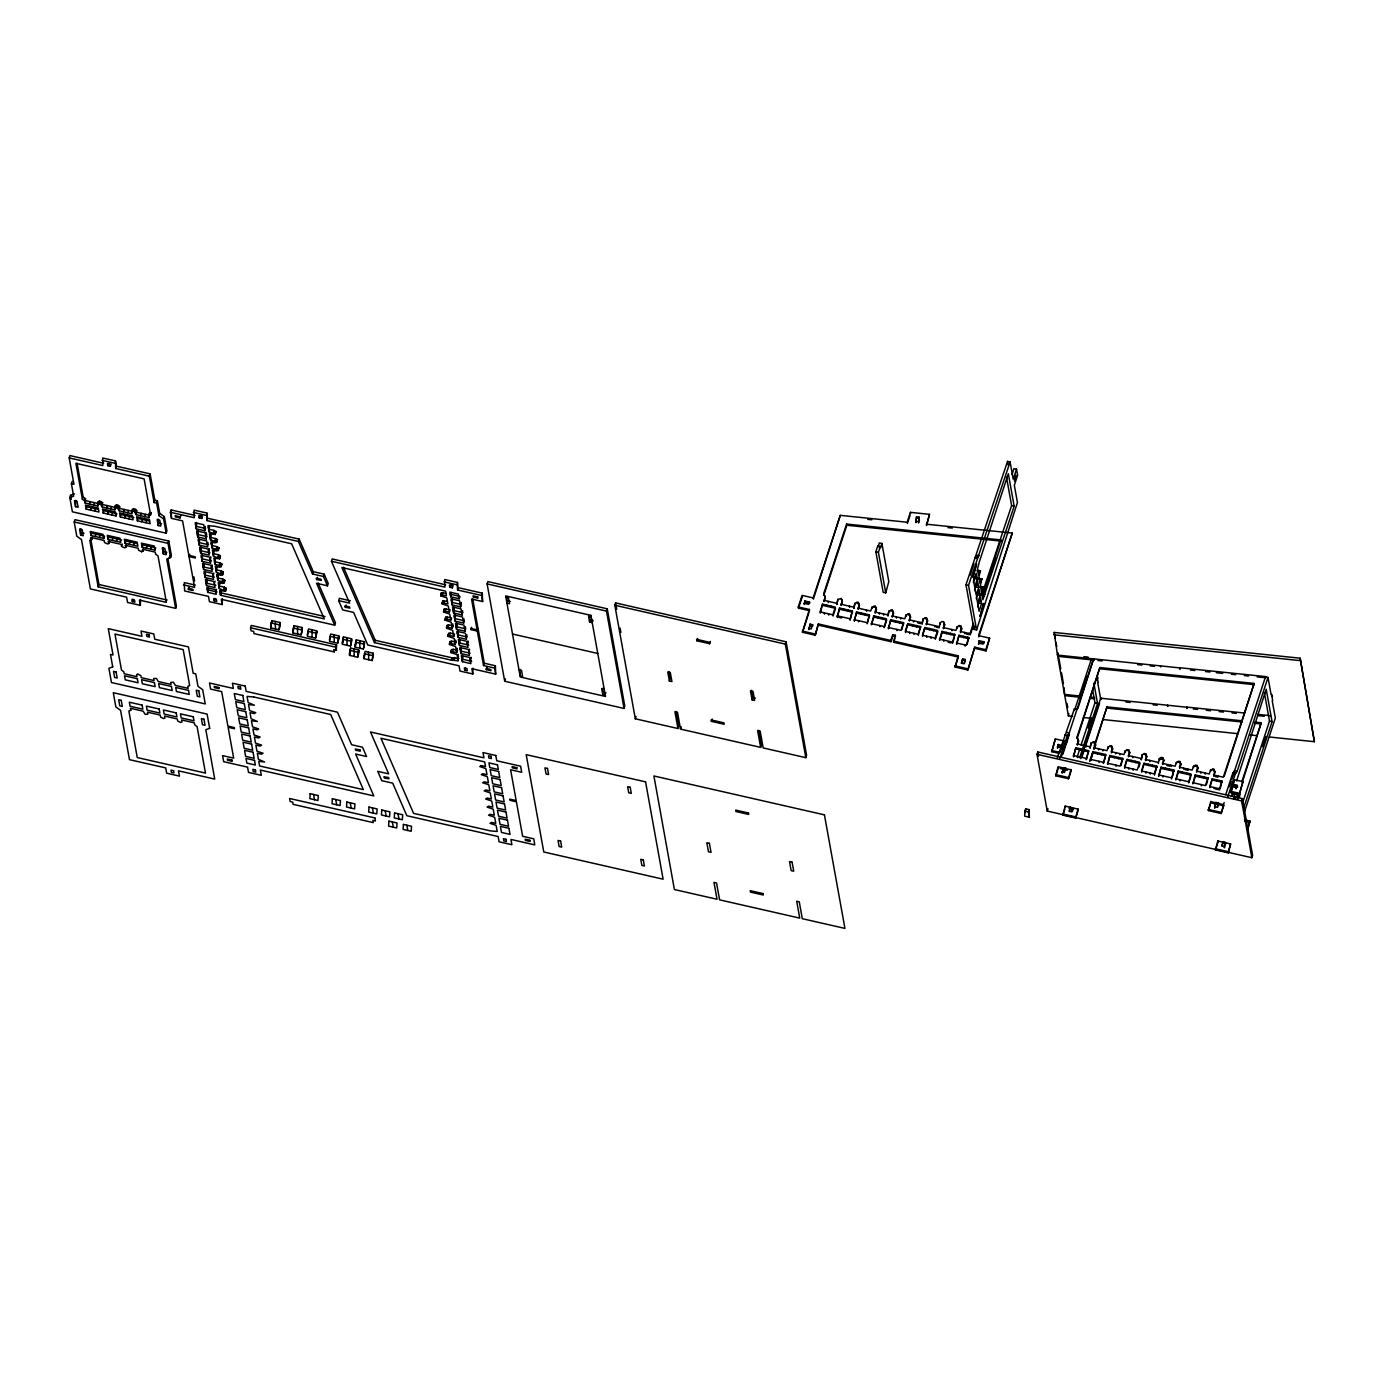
<?xml version="1.0" encoding="UTF-8"?>
<svg xmlns="http://www.w3.org/2000/svg" width="1384" height="1384" viewBox="0 0 1384 1384"><rect width="100%" height="100%" fill="white"/><g stroke="black" fill="none" stroke-linecap="round" stroke-linejoin="round"><path stroke-width="1.5" d="M270.555 626.71L271.852 620.638L279.966 622.471L279.637 627.454L278.876 629.772L270.762 627.921L271.852 620.638M278.876 629.772L280.173 623.7M292.716 631.761L294.031 625.689L302.127 627.54L301.798 632.505L301.037 634.823L292.941 632.972L294.031 625.689M301.037 634.823L302.352 628.751M307.213 635.066L308.528 628.993L316.625 630.844L316.832 632.056L315.535 638.128L307.438 636.277L307.975 632.747M315.535 638.128L316.832 632.056M329.375 640.117L330.69 634.045L338.786 635.896L339.011 637.107L337.696 643.179L329.6 641.328L330.136 637.799M337.696 643.179L339.011 637.107M342.177 643.041L343.474 636.951L351.571 638.803L351.242 643.785L350.481 646.103L342.384 644.252L343.474 636.951M349.304 654.165L350.619 648.093L358.715 649.926L358.387 654.909L357.626 657.227L349.529 655.376L350.619 648.093M350.481 646.103L351.796 640.014M354.961 645.947L356.259 639.875L364.373 641.726L364.044 646.709L363.283 649.01L355.186 647.176L356.259 639.875M357.626 657.227L358.94 651.155M363.283 649.01L364.58 642.937M363.802 657.469L365.117 651.397L373.213 653.231L372.123 660.531L364.027 658.68L364.563 655.151L364.027 658.68M372.123 660.531L373.438 654.459M1024.973 811.162L1024.644 816.145L1029.333 817.217L1029.142 809.64L1025.717 808.861L1024.973 811.162L1028.381 811.941L1029.333 817.217M1025.181 812.616L1025.717 808.861M980.408 570.658L977.225 570.935L980.408 570.658L978.869 577.405L979.976 583.494L981.861 578.772L978.678 579.048L981.239 579.637M981.861 578.772L980.339 585.519L981.429 591.608L983.332 586.885L980.149 587.162L982.709 587.75M983.332 586.885L981.81 593.632L982.899 599.722L1014.178 506.181L1008.313 473.726L979.249 562.112L977.415 569.291L978.505 575.381L979.768 571.523M1236.569 780.939L1266.204 689.232L1272.069 721.687L1243.662 808.048M1239.51 797.167L1239.77 794.278L1237.867 798.983M916.502 516.907L915.966 522.477L916.502 516.907L919.132 517.183L918.595 522.737L919.132 517.183M1058.085 653.94L1057.67 656.31L1094.139 660.133L1093.931 658.905L1057.445 655.082L1054.21 632.436L1300.164 658.213L1314.385 741.703L1269.474 736.997M1057.445 655.082L1057.878 652.712M1079.572 695.996L1064.555 694.422L1064.209 687.831M1072.704 716.376L1068.431 715.926L1068.846 713.556M1314.385 741.703L1300.164 658.213M72.158 481.373L71.397 483.691L73.957 484.279L69.2 457.914L69.961 455.596L103.644 463.277M69.2 457.914L102.883 465.578L102.693 458L115.477 460.907L116.429 466.183L150.112 473.864L154.87 500.229L157.413 500.8L159.662 513.274L164.367 516.664L166.928 530.868L166.166 533.186L72.383 511.803L69.823 497.6L70.584 495.299L74.407 493.828M75.549 506.682L74.459 500.61L77.002 501.181L78.109 507.271L75.549 506.682L75.584 500.316M74.217 521.976L74.978 519.675L168.761 541.04L171.339 555.243L170.578 557.562L166.755 559.015L175.647 608.354L139.421 600.102L140.372 605.362L127.57 602.455L126.619 597.179L90.392 588.927L81.483 539.587L76.777 536.179L74.217 521.976L168.018 543.358L170.578 557.562M149.057 517.616L148.694 515.575L150.596 514.848L151.358 512.547L149.455 513.274L149.057 517.616L136.272 514.692L136.653 510.35L135.096 509.226L132.397 509.381L131.999 513.723L119.214 510.8L119.612 506.475L118.038 505.333L116.619 505.004L114.959 509.831L102.156 506.925L102.554 502.582L99.561 501.129L97.901 505.956L85.116 503.032L84.753 501.008L82.4 499.313L83.161 496.994L77.037 463.121M84.753 501.008L85.497 498.69L83.161 496.994M85.116 503.032L85.497 498.69M86.206 509.122L85.479 505.056L98.264 507.98L98.991 512.028L86.206 509.122L86.967 506.803L98.333 509.398M89.372 504.001L90.133 501.7M80.687 535.124L79.58 529.034L82.14 529.622L83.248 535.712L80.687 535.124L80.704 528.757M90.479 510.091L91.24 507.772M93.645 504.97L94.389 502.669M111.135 464.003L110.374 466.304L107.814 465.733L108.575 463.415M94.735 511.059L95.496 508.741M97.901 505.956L98.299 501.613L99.561 501.129M102.156 506.925L100.236 503.759L100.997 501.441M90.981 535.522L91.742 533.203L104.527 536.127L103.765 538.445L90.981 535.522L90.237 531.473L103.021 534.38L103.765 538.445M166.166 533.186L163.606 518.983L158.9 515.575L156.651 503.119L154.108 502.53L149.351 476.183L115.668 468.501L115.477 460.907M101.793 504.901L102.554 502.582M91.707 539.57L91.344 537.546L104.129 540.469L104.492 542.493L107.485 543.947L108.765 543.462L108.385 541.438L121.186 544.344L121.55 546.386L124.543 547.839L125.806 547.355L125.442 545.331L138.227 548.237L138.59 550.261L141.583 551.732L142.863 551.23L142.5 549.206L155.285 552.13L155.648 554.154L158.001 555.849L166.391 602.351L98.177 586.816L89.787 540.314L91.707 539.57L92.469 537.269M115.668 468.501L116.429 466.183M95.236 536.49L95.998 534.189M103.264 512.997L104.025 510.696L116.81 513.602L116.048 515.921L103.264 512.997L102.52 508.949L115.322 511.872L116.048 515.921M106.43 507.893L107.191 505.575M99.492 537.459L100.254 535.158M107.519 513.983L108.281 511.665M110.685 508.862L111.447 506.544M111.793 514.952L112.554 512.634M114.959 509.831L115.339 505.489L116.619 505.004M119.214 510.8L117.277 507.651L118.038 505.333M108.021 539.414L107.295 535.348L120.079 538.272L120.806 542.32L108.021 539.414L108.782 537.096L121.567 540.019M118.851 508.776L119.612 506.475M108.765 543.462L109.509 541.144L108.246 541.646M112.294 540.383L113.055 538.065M120.304 516.889L119.578 512.841L132.362 515.748L133.106 519.813L120.304 516.889L121.065 514.571L133.867 517.495M98.177 586.816L98.939 584.498L90.548 537.995M123.47 511.786L124.231 509.468M116.55 541.352L117.311 539.033M124.577 517.858L125.339 515.557M127.743 512.755L128.504 510.437M128.833 518.827L129.594 516.526M131.636 511.699L133.677 508.897M121.55 546.386L122.311 544.068M136.272 514.692L134.335 511.526L135.096 509.226M125.079 543.289L124.352 539.241L137.137 542.147L137.864 546.213L125.079 543.289L125.84 540.988L137.206 543.566M135.909 512.668L136.653 510.35M125.806 547.355L126.567 545.037L125.287 545.521M149.351 476.183L150.112 473.864M129.335 544.275L130.096 541.957M137.362 520.782L136.635 516.716L149.42 519.64L150.147 523.688L137.362 520.782L138.123 518.464L149.489 521.059M140.528 515.661L141.289 513.36M133.608 545.244L134.369 542.926M141.635 521.751L142.396 519.433M144.801 516.647L145.545 514.329M145.891 522.719L146.652 520.401M148.694 515.575L149.455 513.274M154.108 502.53L154.87 500.229M142.137 547.182L142.898 544.863L155.683 547.787L154.921 550.105L142.137 547.182L141.393 543.134L154.195 546.04L154.921 550.105M156.651 503.119L157.413 500.8M141.583 551.732L143.625 548.929L142.863 551.23M146.393 548.151L147.154 545.85M158.9 515.575L159.662 513.274M132.328 601.607L131.93 599.376L134.49 599.947L134.888 602.178L132.328 601.607L133.089 599.289M158.26 525.539L157.153 519.45L159.714 520.038L160.804 526.128L158.26 525.539L158.278 519.173M150.648 549.119L151.41 546.818M163.606 518.983L164.367 516.664M189.798 554.257L189.037 556.576L195.421 558.029L195.213 556.818L188.812 555.347L182.584 520.886L171.512 518.36L170.405 512.27L171.166 509.952L195.04 515.402M140.372 605.362L140.493 599.549M171.512 518.36L171.166 509.952M164.142 551.662L166.703 552.251L165.942 554.552L163.381 553.981L163.416 547.597M168.018 543.358L168.761 541.04M180.024 517.962L179.799 516.751L175.111 515.678L175.335 516.889L180.024 517.962L180.785 515.644M169.298 558.046L170.059 555.728M170.405 512.27L194.279 517.702L194.089 510.125L206.873 513.032L207.064 520.626L298.39 541.438L312.524 573.997L323.423 576.488L327.472 585.795L316.555 583.304L334.703 625.17L221.267 599.307L222.218 604.583L209.434 601.659L208.482 596.4L184.608 590.951L184.28 582.56L195.352 585.086M195.559 524.813L196.32 522.495L196.303 528.861L204.815 530.799L205.213 526.474L204.451 528.774M195.922 526.837L196.684 524.519M199.21 517.858L199.971 515.557L202.531 516.128L201.77 518.446L199.21 517.858L198.812 515.626L201.372 516.215L201.77 518.446M197.03 532.927L197.791 530.608L197.756 536.975L206.285 538.912L206.32 532.546M197.393 534.951L198.154 532.632M175.647 608.354L176.408 606.036L167.879 558.755M207.064 520.626L206.873 513.032M198.5 541.023L199.244 538.722L199.227 545.088L207.756 547.026L206.649 540.954L198.12 538.999L199.227 545.088M198.864 543.064L199.625 540.746M199.953 549.137L200.715 546.836L200.68 553.202L209.209 555.14L208.119 549.05L199.59 547.112L200.68 553.202M200.317 551.178L201.078 548.86M208.361 527.719L209.105 525.418L209.088 531.785L215.298 534.483L209.451 533.809L210.541 539.898L216.631 541.923L215.177 542.891L210.922 541.923L212.011 547.995L218.101 550.036L216.648 551.005L212.375 550.036L213.482 556.108L219.693 558.825L213.845 558.15L214.935 564.222L221.025 566.264L219.572 567.232L215.298 566.246L216.406 572.336L222.495 574.377L221.025 575.329L216.769 574.36L217.876 580.45L223.966 582.491L222.495 583.442L218.24 582.474L219.329 588.563L225.54 591.279L219.693 590.587L220.54 595.258L324.254 618.89L291.643 543.791L214.624 526.231L207.981 525.695L209.088 531.785M188.432 589.497L188.207 588.269L192.895 589.342L193.12 590.553L188.432 589.497L189.193 587.179M205.922 536.888L206.683 534.57M208.725 529.743L209.486 527.442M201.424 557.25L202.185 554.949L202.15 561.316L210.679 563.253L209.572 557.164L201.061 555.226L202.15 561.316M201.787 559.274L202.548 556.973M209.814 535.833L210.576 533.515L210.541 539.898M207.375 545.002L208.136 542.684M210.178 537.857L210.939 535.556M202.877 565.364L203.638 563.046L203.621 569.429L212.133 571.367L211.043 565.278L202.514 563.34L203.621 569.429M213.344 532.754L214.105 530.435L209.849 529.466M208.482 551.091L209.244 548.773L208.846 553.116M203.258 567.388L204.002 565.087M211.285 543.947L212.046 541.628L212.011 547.995M215.177 533.809L215.939 531.508L214.105 530.435M211.648 545.971L212.409 543.67M215.298 534.483L215.939 531.508M214.814 540.867L215.575 538.549L211.302 537.58M204.348 573.478L205.109 571.159L205.074 577.526L213.603 579.481L212.513 573.391L203.984 571.454L205.074 577.526M204.711 575.502L205.472 573.201M209.953 559.205L210.714 556.887L210.316 561.229M212.738 552.06L213.499 549.742L213.482 556.108M216.631 541.923L217.392 539.622L215.575 538.549M213.119 554.084L213.863 551.766M216.769 542.597L217.392 539.622M216.267 548.981L217.029 546.663L212.773 545.694M205.818 581.591L206.579 579.273L206.545 585.64L215.074 587.594L213.966 581.505L205.438 579.567L206.545 585.64M206.181 583.615L206.943 581.297M211.406 567.302L212.167 565.001L211.769 569.343M218.101 550.036L218.862 547.718L217.029 546.663M218.222 550.711L218.862 547.718M214.572 562.198L215.333 559.88M214.935 564.222L214.97 557.856M217.738 557.077L218.499 554.776L214.243 553.808M207.271 589.705L208.032 587.387L207.756 592.335L216.285 594.29L215.437 589.619L206.908 587.681L207.756 592.335M212.876 575.415L213.638 573.114L213.24 577.457M207.635 591.729L208.396 589.411M215.679 568.288L216.44 565.969L216.406 572.336M219.572 558.15L220.333 555.832L218.499 554.776M216.042 570.312L216.804 567.994M219.693 558.825L220.333 555.832M219.208 565.191L219.97 562.89L215.696 561.921M214.33 583.529L215.091 581.228M217.132 576.401L217.893 574.083L217.876 580.45M221.025 566.264L221.786 563.945L219.97 562.89M221.146 566.938L221.786 563.945M217.496 578.426L218.257 576.107M220.661 573.305L221.423 571.004L217.167 570.018M215.8 591.643L216.561 589.324M218.603 584.498L219.364 582.197L219.329 588.563M222.495 574.377L223.257 572.059L221.423 571.004M214.191 600.812L213.776 598.58L216.337 599.151L216.734 601.383L214.191 600.812L214.952 598.493M218.966 586.539L219.727 584.221M222.616 575.052L223.257 572.059M222.132 581.418L222.893 579.1L218.62 578.131M220.056 592.611L220.817 590.311L220.54 595.258M223.966 582.491L224.727 580.173L222.893 579.1M220.437 594.653L221.198 592.335M224.087 583.166L224.727 580.173M223.602 589.532L224.364 587.214L220.091 586.245M225.419 590.605L226.18 588.287L224.364 587.214M225.54 591.279L226.18 588.287M222.218 604.583L222.357 598.753M250.521 627.765L251.282 625.447L336.554 644.875L336.329 650.238L333.786 649.65L334.184 651.881L254.033 633.612L253.635 631.381L251.075 630.793L250.521 627.765L335.793 647.193L336.329 650.238M298.39 541.438L299.152 539.12L207.825 518.308M270.762 627.921L271.316 624.392M275.26 621.416L275.468 628.993M279.412 626L279.966 622.471M292.941 632.972L293.477 629.443M312.524 573.997L313.268 571.696L299.152 539.12M297.439 626.468L297.629 634.045M316.746 579.619L316.175 578.339L320.777 579.1L321.33 580.38L316.746 579.619L317.507 577.301M301.591 631.069L302.127 627.54M323.423 576.488L324.185 574.17L313.268 571.696M350.342 600.794L339.426 598.303L338.665 600.621L349.581 603.113L331.433 561.247L332.195 558.946L445.613 584.792M311.936 629.772L312.127 637.349M327.472 585.795L328.233 583.477L324.185 574.17M316.071 634.374L316.625 630.844M334.703 625.17L335.464 622.852L318.13 582.889M334.098 634.823L334.288 642.401M345.36 607.317L344.806 606.036L349.391 606.798L349.944 608.078L345.36 607.317L346.121 605.016M338.25 639.425L338.786 635.896M334.184 651.881L334.945 649.563M335.793 647.193L336.554 644.875M346.882 637.73L347.073 645.325M351.034 642.332L351.571 638.803M349.529 655.376L350.065 651.847M354.027 648.871L354.217 656.448M355.186 647.176L355.723 643.629M359.684 640.654L359.875 648.231M358.179 653.456L358.715 649.926M363.819 645.255L364.373 641.726M368.525 652.175L368.715 659.753M458.173 654.355L458.139 660.722L451.513 660.185L374.493 642.626L375.237 640.308L343.492 567.181M372.677 656.76L373.213 653.231M331.433 561.247L444.852 587.11L444.662 579.515L457.464 582.439L457.654 590.017L481.528 595.466L482.618 601.538L471.529 599.013L477.099 629.841L470.698 628.388L470.923 629.599L477.324 631.069L483.535 665.531L494.624 668.057L495.714 674.146L471.84 668.697L472.792 673.973L460.007 671.067L459.056 665.791L367.746 644.979L353.612 612.42L342.696 609.929L338.665 600.621M458.139 660.722L457.049 654.632L450.959 652.608L452.412 651.639L456.685 652.608L455.578 646.518L449.489 644.494L450.959 643.525L455.215 644.494L454.125 638.405L448.035 636.38L449.489 635.412L453.762 636.38L452.654 630.308L446.565 628.267L448.018 627.298L452.291 628.267L451.184 622.194L445.094 620.153L446.565 619.184L450.821 620.153L449.731 614.081L443.641 612.039L445.094 611.071L449.368 612.057L448.26 605.967L442.171 603.926L443.641 602.974L447.897 603.943L446.807 597.853L440.717 595.812L441.34 592.836L445.769 593.182M440.717 595.812L441.34 592.836M440.579 595.137L442.171 594.861L442.932 592.542M442.05 603.251L442.811 600.933L447.24 601.296M442.171 603.926L442.811 600.933M443.641 602.974L444.402 600.656M449.8 587.266L450.561 584.948L453.104 585.536L452.343 587.837L449.8 587.266L449.385 585.034L451.945 585.605L452.343 587.837M443.52 611.365L444.281 609.047L448.693 609.41M443.641 612.039L444.281 609.047M445.094 611.071L445.856 608.77M450.336 594.774L451.097 592.456L450.7 596.798L459.228 598.736L459.99 596.435L451.461 594.48M444.973 619.478L445.734 617.16L450.163 617.524M445.094 620.153L445.734 617.16M451.426 600.846L452.187 598.545L452.153 604.912L460.682 606.849L461.08 602.507L460.318 604.825M457.654 590.017L457.464 582.439M451.789 602.888L452.551 600.569M446.565 619.184L447.326 616.883M449.368 612.057L450.129 609.738M446.444 627.592L447.205 625.274L448.779 624.997L453.052 625.966L452.291 628.267M446.565 628.267L447.205 625.274M452.897 608.96L453.658 606.659L453.623 613.026L462.152 614.963L462.55 610.621L461.789 612.939M448.018 627.298L448.779 624.997M453.26 611.001L454.021 608.683M450.821 620.153L451.582 617.852M447.914 635.706L448.676 633.388L450.25 633.093L454.506 634.08L453.762 636.38M448.035 636.38L448.676 633.388M454.35 617.074L455.111 614.773L455.094 621.139L463.623 623.077L464.003 618.734M454.731 619.098L455.474 616.797M449.489 635.412L450.25 633.093M449.368 643.819L450.129 641.501L451.72 641.207L455.976 642.176L455.215 644.494M449.489 644.494L450.129 641.501M455.82 625.187L456.582 622.869L456.547 629.253L465.076 631.191L465.474 626.848L464.713 629.166M450.959 643.525L451.72 641.207M456.184 627.212L456.945 624.911M450.838 651.916L451.599 649.615L453.173 649.321L457.447 650.29L456.685 652.608M450.959 652.608L451.599 649.615M457.291 633.301L458.052 630.983L458.017 637.349L466.546 639.304L465.439 633.215L456.91 631.277L458.017 637.349M454.852 642.47L455.613 640.152L455.976 642.176M452.412 651.639L453.173 649.321M457.654 635.325L458.415 633.024M451.513 660.185L452.274 657.867L458.9 658.403M458.744 641.415L459.505 639.097L459.488 645.463L468 647.418L466.91 641.328L458.381 639.391L459.488 645.463M456.322 650.584L457.083 648.266L457.447 650.29M459.107 643.439L459.869 641.121M453.883 659.753L454.644 657.435M460.215 649.529L460.976 647.21L460.941 653.577L469.47 655.532L468.38 649.442L459.851 647.504L460.941 653.577M457.775 658.697L458.536 656.379M460.578 651.553L461.339 649.234M466.183 637.28L466.944 634.962M481.528 595.466L482.289 593.148L458.415 587.716M461.668 657.642L462.429 655.324L462.412 661.69L470.941 663.628L469.833 657.556L461.304 655.601L462.412 661.69M470.923 629.599L471.684 627.298M462.048 659.666L462.81 657.348M467.273 643.352L468.034 641.052L467.636 645.376M487.116 583.91L487.877 581.591L607.247 608.804L624.807 706.134L624.046 708.452L504.693 681.239L487.116 583.91L606.486 611.105L624.046 708.452M482.618 601.538L482.289 593.148M469.107 653.49L469.505 649.148M477.099 629.841L477.861 627.54L472.671 598.77M477.324 631.069L478.086 628.751L484.296 663.23L483.535 665.531M464.764 670.202L464.367 667.97L466.91 668.558L467.325 670.79L464.764 670.202L465.526 667.884M470.197 659.58L470.958 657.262L470.56 661.604M472.792 673.973L472.93 668.143M506.976 596.833L506.959 603.199L509.52 603.787L508.412 597.698L505.852 597.127M486.338 669.666L486.113 668.455L490.801 669.527L491.026 670.738L486.338 669.666L487.099 667.365M494.624 668.057L495.386 665.756L484.296 663.23M495.714 674.146L495.386 665.756M504.693 681.239L505.454 678.938M590.414 619.738L592.975 620.326L592.214 622.644L589.653 622.056L589.688 615.69M606.486 611.105L607.247 608.804M614.825 605.24L615.586 602.922L786.112 641.795L806.595 755.353L805.834 757.671L763.207 747.948L760.179 731.115L757.619 730.527L760.646 747.377L680.513 729.108L677.468 712.258L674.908 711.67L677.952 728.52L635.325 718.798L614.825 605.24L785.351 644.114L805.834 757.671M605.31 695.235L602.767 694.664L602.784 688.281M635.325 718.798L636.086 716.479M669.372 681.014L667.745 672.001L670.306 672.572L671.932 681.603L669.372 681.014L670.133 678.696L668.835 671.482M710.407 641.38L709.646 643.698L696.861 640.775L697.622 638.457M677.952 728.52L678.714 726.202L676.049 711.462M680.513 729.108L681.274 726.79M711.411 721.358L711.151 719.939L723.936 722.846L724.195 724.282L711.411 721.358L712.172 719.057M752.083 699.871L750.457 690.841L753.017 691.429L754.643 700.442L752.083 699.871L752.844 697.553L751.547 690.339M785.351 644.114L786.112 641.795M798.274 606.953L809.363 609.479L809.571 610.69L798.499 608.164L798.274 606.953L802.08 595.38L813.152 597.905L813.377 599.134L840.296 515.35L907.177 522.235L910.43 512.357L929.529 514.329L926.519 525.418L929.529 514.329M798.499 608.164L802.288 596.591M805.038 602.196L804.277 604.514L804.813 600.985L809.502 602.04L809.726 603.268L805.038 602.196L804.813 600.985M760.646 747.377L761.408 745.059L758.761 730.319M809.502 602.04L808.74 604.358L804.052 603.286M818.567 625.17L891.036 641.692L890.812 640.463L818.342 623.942L815.263 635.187L802.478 632.28L809.363 609.479M813.152 597.905L840.296 515.35M802.478 632.28L808.931 612.645M810.263 625.343L808.861 629.582L810.038 624.132L812.598 624.703L812.806 625.931L810.263 625.343L810.038 624.132M812.598 624.703L811.197 628.959L808.637 628.371M823.705 593.684L825.089 596.487L824.034 601.556L825.297 597.698L823.705 593.684L846.61 524.052L1000.874 539.898L1001.082 541.109L846.818 525.263L846.61 524.052M823.93 594.895L846.818 525.263M822.546 604.185L820.02 611.901L832.805 614.825L835.331 607.109L822.546 604.185L820.228 613.112M815.263 635.187L818.342 623.942M837.874 599.393L836.818 604.462L837.874 599.393L841.212 598.511L842.354 601.59L841.091 605.448L842.129 600.362M833.012 616.036L835.555 608.32L822.771 605.413M839.604 608.078L837.285 617.005L839.604 608.078L852.388 611.001L850.07 619.928L852.388 611.001M854.914 603.286L853.876 608.354L854.914 603.286L858.27 602.386L859.412 605.483L858.132 609.323L859.187 604.254M881.919 543.497L888.805 581.626L885.725 592.854L883.165 592.283L875.847 551.714L877.75 545.936L880.311 546.524L880.518 547.735L881.919 543.497L879.359 542.909L877.958 547.147L877.75 545.936M856.644 611.97L854.343 620.897L856.644 611.97L869.446 614.877L867.751 621.883M885.725 592.854L878.408 552.303L880.311 546.524M867.128 623.803L869.446 614.877M875.19 613.216L876.453 609.358L875.328 606.279L871.972 607.178L870.709 611.019L857.924 608.112M873.927 617.074L871.384 624.772L873.702 615.845L886.487 618.769L884.186 627.696L886.711 619.98L873.927 617.074L873.702 615.845M876.245 608.147L874.965 612.005L887.767 614.911L889.03 611.053L892.369 610.171L893.51 613.25L892.247 617.108L893.286 612.039M907.402 523.446L909.997 515.557M887.974 616.122L889.03 611.053M890.76 619.738L888.441 628.665L890.76 619.738L903.544 622.662L901.866 629.651M890.812 640.463L892.715 634.685L895.275 635.273L895.5 636.484L892.939 635.896L892.715 634.685M891.036 641.692L892.939 635.896M974.976 648.387L986.065 650.913L985.841 649.702L974.769 647.176L967.883 669.977L955.098 667.053L958.385 657.037L893.597 642.263L895.275 635.273M893.597 642.263L894.86 638.422M903.544 622.662L901.001 630.36L888.217 627.454M910.343 615.915L909.288 620.983L910.568 617.143L909.426 614.046L906.07 614.946L904.807 618.804L892.023 615.88M907.8 623.63L905.274 631.329L918.059 634.253L920.602 626.537L907.8 623.63L905.499 632.557M923.128 618.838L922.09 623.907L923.128 618.838L926.484 617.939L927.609 621.018L926.346 624.876L927.401 619.807M918.284 635.464L920.602 626.537M924.858 627.506L922.332 635.221L935.117 638.145L937.643 630.429L924.858 627.506L922.54 636.432M936.293 627.142L939.13 627.782L940.186 622.713L942.106 621.502L943.525 621.831L944.666 624.911L943.404 628.769L944.442 623.7M935.342 639.356L937.868 631.64L925.083 628.734M942.123 632.609L939.598 640.325L941.916 631.398L954.701 634.322L954.925 635.533L942.123 632.609L941.916 631.398M1016.531 469.193L1017.621 475.266L1014.334 485.282L1017.43 502.53L976.585 629.945L974.025 629.357L965.963 584.74L1007.552 461.391L1010.112 461.962L1013.226 479.21L1016.531 469.193L1013.97 468.605L1011.981 474.608M970.132 575.208L973.938 563.634M976.585 629.945L968.523 585.328L1010.112 461.962M954.285 637.453L952.382 643.249L954.701 634.322M960.444 632.644L961.724 628.803L960.582 625.706L957.244 626.606L955.963 630.464L943.179 627.54M973.419 582.508L974.319 576.626L976.879 577.197M958.956 635.291L956.655 644.217L958.956 635.291L968.765 637.522L967.087 644.529M961.499 627.575L960.236 631.433L970.028 633.664L970.253 634.893L973.609 624.686M977.242 579.239L974.699 586.937L973.609 580.865L976.153 573.149L977.242 579.239L974.682 578.65M974.89 590.622L975.789 584.74L978.332 585.311M978.713 587.352L976.17 595.051L975.08 588.978L977.606 581.263L978.713 587.352L976.153 586.764M976.343 598.736L977.242 592.854L979.803 593.425M955.098 667.053L958.161 655.826L893.372 641.052M980.166 595.449L977.64 603.164L976.533 597.075L979.076 589.376L980.166 595.449L977.606 594.878M977.813 606.832L978.713 600.95L981.273 601.538M984.162 595.864L981.602 595.276L1011.617 505.592L1006.497 477.203M968.765 637.522L966.24 645.238L956.431 642.989M970.028 633.664L973.385 623.475M982.778 594.93L1000.874 539.898M982.986 596.158L995.719 557.423M962.659 658.922L961.257 663.161L963.818 663.732L965.202 659.493L962.659 658.922L961.949 662.953M981.637 603.562L979.094 611.278L978.004 605.189L980.529 597.49L981.637 603.562L979.076 602.991M974.025 629.357L975.288 625.499M964.492 663.542L965.202 659.493M967.883 669.977L974.769 647.176M926.294 524.19L1012.275 533.048L978.557 635.619L989.646 638.145L986.065 650.913M978.782 636.83L1012.275 533.048M979.388 641.934L978.626 644.252L979.18 640.723L983.868 641.795L984.076 643.006L979.388 641.934L979.18 640.723M983.868 641.795L983.107 644.096L978.419 643.041M985.841 649.702L989.646 638.145M1036.997 754.297L1037.758 751.979L1242.382 798.62L1252.624 855.416L1251.863 857.717L1047.238 811.076L1036.997 754.297L1241.621 800.938L1251.863 857.717M1028.381 811.941L1029.142 809.64M1059.158 753.38L1051.771 751.702L1055.352 738.918L1066.424 741.443L1066.649 742.654M1051.771 751.702L1055.352 738.918M1058.085 744.505L1057.549 748.035L1058.085 744.505L1062.774 745.578M1057.168 758.103L1074.451 708.694L1076.994 709.283M1060.075 752.429L1063.881 740.855M1059.729 758.692L1067.323 735.561L1069.226 732.966L1066.666 732.378M1079.866 698.522L1087.132 676.395M1071.181 770.698L1068.534 778.725L1055.75 775.801L1058.12 766.736L1070.853 769.798L1071.078 771.009M1061.338 756.927L1093.585 658.87L1179.86 667.918L1180.085 669.129M1055.75 775.801L1058.328 767.964M1069.296 734.61L1062.843 754.228L1062.635 753M1077.876 708.504L1093.585 658.87M1047.238 811.076L1047.999 808.775M1063.535 768.881L1062.134 773.12L1063.31 767.653L1065.87 768.241L1066.078 769.452L1063.535 768.881L1063.31 767.653M1065.87 768.241L1064.469 772.48L1061.909 771.909M1076.977 737.222L1078.361 740.007L1077.306 745.094L1078.569 741.236L1076.977 737.222L1099.882 667.572L1254.146 683.437L1224.2 776.372M1077.202 738.433L1099.882 667.572M1075.818 747.723L1073.5 756.65L1075.818 747.723L1088.602 750.647L1086.302 759.557L1088.602 750.647M1068.534 778.725L1070.957 769.487M1077.115 757.117L1079.762 749.073M1081.077 745.042L1094.969 702.812L1092.772 690.633M1088.135 728.001L1091.422 717.985M1079.676 757.688L1097.529 703.383L1093.879 683.108M1078.274 810.038L1075.645 818.065L1062.843 815.141L1065.213 806.076L1077.963 809.138L1078.171 810.349M1080.817 758.622L1100.678 698.211L1186.97 707.259L1187.178 708.47M1062.843 815.141L1064.78 809.259M1082.115 756.581L1084.347 749.782L1084.572 750.889M1086.094 744.436L1099.571 703.453M1091.146 742.931L1090.09 748L1091.146 742.931L1094.502 742.032L1095.626 745.111L1094.363 748.969L1095.401 743.9M1069.694 811.041L1070.403 807.01L1069.019 811.249L1071.579 811.82L1072.963 807.581M1072.254 811.63L1073.188 808.81M1094.19 745.838L1106.975 706.913L1241.95 720.787M1093.101 752.827L1090.557 760.543L1092.876 751.616L1105.66 754.522L1105.885 755.75L1093.101 752.827L1092.876 751.616M1089.692 761.39L1092.391 753.19M1093.723 749.107L1106.975 706.913M1075.645 818.065L1078.049 808.827M1105.245 757.671L1103.342 763.449L1105.66 754.522M1111.404 752.861L1112.684 749.003L1111.542 745.924L1108.203 746.824L1106.923 750.664L1094.139 747.758M1109.933 755.491L1107.615 764.418L1109.933 755.491L1122.718 758.415L1121.04 765.404M1112.459 747.793L1111.196 751.65L1123.981 754.557L1125.244 750.699L1128.6 749.817L1129.725 752.896L1128.462 756.754L1129.517 751.668M1122.718 758.415L1120.175 766.13L1107.39 763.207M1126.974 759.384L1124.448 767.099L1137.233 770.006L1139.759 762.307L1126.974 759.384L1124.656 768.31M1142.302 754.591L1141.246 759.66L1142.302 754.591L1145.658 753.692L1146.782 756.771L1145.519 760.629L1146.557 755.56M1138.721 767.376L1139.984 763.518L1127.199 760.594M1144.032 763.276L1141.489 770.974L1154.291 773.898L1156.816 766.182L1144.032 763.276L1141.714 772.203M1158.304 763.553L1159.36 758.484L1162.698 757.584L1163.84 760.664L1162.56 764.522L1163.615 759.453M1154.498 775.109L1156.816 766.182M1161.09 767.151L1158.771 776.078L1161.09 767.151L1173.874 770.075L1172.196 777.064M1171.556 779.002L1173.874 770.075M1179.618 768.414L1180.881 764.556L1179.756 761.477L1176.4 762.359L1175.137 766.217L1162.352 763.311M1178.355 772.255L1175.812 779.971L1178.13 771.044L1190.915 773.967L1188.614 782.894L1191.14 775.178L1178.355 772.255L1178.13 771.044M1180.673 763.328L1179.393 767.186L1192.195 770.109L1193.458 766.252L1196.814 765.352L1197.938 768.449L1196.676 772.289M1195.413 776.147L1192.87 783.863L1195.188 774.936L1207.973 777.843L1208.197 779.071L1195.413 776.147L1195.188 774.936M1197.714 767.22L1196.451 771.078L1209.235 773.985L1210.516 770.144L1213.854 769.244L1214.996 772.324L1213.716 776.182L1214.771 771.113M1207.973 777.843L1205.447 785.558L1192.645 782.635M1206.294 784.849L1207.557 780.991M1220.359 788.05L1222.037 781.06L1212.246 778.811L1209.703 786.527L1219.512 788.759L1219.719 789.987M1209.927 787.738L1212.246 778.811M1223.698 805.799L1210.896 802.876L1210.689 801.665L1223.473 804.588L1223.698 805.799L1221.155 813.515L1208.37 810.591L1210.792 801.353M1208.37 810.591L1210.343 804.571M1219.512 788.759L1222.037 781.06M1254.146 683.437L1223.318 777.202L1213.509 774.971M1215.93 802.443L1214.754 807.91L1215.93 802.443L1218.491 803.031L1217.782 807.08M1218.491 803.031L1217.09 807.27L1214.529 806.682M1225.774 794.468L1232.729 773.258L1234.632 770.663L1237.175 771.251L1268.021 677.468L1265.46 676.88M1221.155 813.515L1224.165 802.478M1229.303 786.856L1231.206 781.078M1231.829 779.14L1265.564 676.586L1179.566 667.728L1179.791 668.939M1227.694 796.976L1235.289 773.846L1237.175 771.251M1231.449 790.575L1234.39 779.728L1230.809 792.513M1231.501 796.354L1232.781 792.513M1218.006 842.233L1217.782 841.005L1230.566 843.929L1228.248 852.855L1215.463 849.932L1217.885 840.693M1215.463 849.932L1218.11 841.922M1237.14 785.316L1237.348 786.544L1232.66 785.472L1232.452 784.261L1237.14 785.316L1236.379 787.634L1231.691 786.562M1233.871 798.585L1234.77 792.703M1241.811 781.891L1261.239 722.777L1254.804 722.102M1242.694 781.06L1261.239 722.777M1224.183 846.61L1225.584 842.372L1223.024 841.783L1221.639 846.022L1224.183 846.61L1224.408 847.821L1225.342 845.001M1230.099 792.34L1239.337 794.451L1242.918 781.666L1233.68 779.573M1222.314 845.832L1223.024 841.783M1239.337 794.451L1242.918 781.666M1241.621 800.938L1242.382 798.62M1242.434 803.447L1269.509 721.099L1264.388 692.709M1228.248 852.855L1230.618 843.79M1262.537 746.685L1265.91 736.444M1244.493 811.803L1275.339 718.037L1272.225 700.788M1247.486 828.722L1250.011 821.006L1244.476 819.743M1247.711 829.933L1250.011 821.006M1163.84 760.664L1162.923 758.795L1159.567 759.695L1159.36 758.484M69.823 497.6L73.646 496.147L71.397 483.691M97.537 503.914L100.236 503.759M114.578 507.807L117.277 507.651M214.468 532.459L216.06 532.183M215.939 540.573L217.513 540.296M217.409 548.687L218.983 548.41M218.862 556.801L220.454 556.506M220.333 564.914L221.907 564.62M221.786 573.028L223.378 572.734M223.257 581.142L224.848 580.847M224.727 589.255L226.301 588.961M916.727 518.118L919.357 518.394M915.741 521.249L918.37 521.526M867.699 519.363L871.868 519.779M948.005 527.633L952.313 528.065M1097.979 660.514L1102.166 660.947M1137.683 664.614L1141.869 665.047M1150.225 665.894L1154.412 666.327M1190.534 670.046L1194.842 670.496M1205.585 671.603L1209.876 672.036M1216.328 672.711L1222.781 673.368M1231.379 674.25L1235.687 674.7M1244.285 675.582L1248.576 676.032M1257.174 676.914L1263.627 677.572M1100.107 668.801L1254.354 684.648M1244.718 713.054L1186.659 707.068L1186.884 708.279M1257.606 714.369L1270.512 715.701M1193.337 708.954L1197.627 709.387M1206.243 710.269L1210.533 710.719M1219.131 711.601L1223.439 712.051M1232.037 712.933L1236.327 713.383M1257.831 715.597L1264.284 716.255M1125.971 702.017L1130.157 702.449M1153.149 704.819L1157.335 705.234M1107.2 708.141L1242.175 721.998M1255.029 723.33L1261.464 723.988M1053.795 634.806L1299.749 660.583M1083.845 656.639L1088.135 657.089M1090.298 697.121L1094.588 697.571M1079.797 697.225L1064.763 695.65L1068.431 715.926M1090.523 698.349L1094.813 698.799M1083.395 717.5L1091.959 718.382M1102.65 719.507L1237.382 733.624M1250.219 734.973L1256.637 735.648M1011.617 505.592L1014.178 506.181M976.723 555.157L979.284 555.745M975.461 556.887L978.021 557.475M974.838 557.752L977.398 558.34M980.529 571.332L977.848 570.07M875.847 551.714L878.408 552.303M982 579.446L979.318 578.183M983.453 587.56L980.772 586.297M965.963 584.74L968.523 585.328M982.554 593.978L985.114 594.566M859.412 605.483L856.852 602.075M910.568 617.143L908.008 613.735M927.609 621.018L925.066 617.61M961.724 628.803L959.164 625.395M1093.689 660.393L1091.146 659.805L1074.659 709.923L1074.451 708.694M823.809 600.345L836.611 603.251M840.866 604.22L853.651 607.144M909.08 619.773L921.865 622.679M926.121 623.665L938.923 626.571M917.817 622.938L920.654 623.578M966.136 633.941L968.973 634.599L968.765 633.37M839.811 609.289L852.613 612.212M856.869 613.181L869.654 616.105M890.967 620.949L903.769 623.873M908.025 624.841L920.81 627.765M959.181 636.502L968.99 638.733M837.061 615.793L849.845 618.7M854.118 619.669L866.903 622.592M871.176 623.561L883.961 626.485M939.373 639.114L952.157 642.02M838.704 617.333L841.541 617.973L841.334 616.762M948.126 642.263L950.964 642.92M1269.509 721.099L1272.069 721.687M101.932 460.318L114.716 463.225M962.866 660.133L965.426 660.722M802.253 631.052L815.055 633.976M954.874 665.842L967.658 668.766M1094.969 702.812L1097.529 703.383M193.327 512.443L206.112 515.35M443.901 581.834L456.703 584.757M132.916 511.215L134.335 511.526M85.877 500.714L98.662 503.638L98.299 501.613M102.918 504.606L115.72 507.53L115.339 505.489M119.975 508.499L132.76 511.405L132.397 509.381M137.033 512.374L149.818 515.298M197.064 526.543L205.576 528.498M591.124 616.555L588.563 615.966L589.653 622.056M507.72 600.898L510.281 601.469M159.022 523.221L161.565 523.809M198.517 534.657L207.046 536.611M1233.369 772.393L1235.929 772.981M1064.78 734.973L1067.323 735.561M1232.729 773.258L1235.289 773.846M1112.684 749.003L1110.124 745.595M1146.782 756.771L1144.222 753.38M1214.996 772.324L1212.436 768.916M442.171 594.861L446.427 595.829L445.596 591.158L341.883 567.527L374.493 642.626M199.988 542.77L208.517 544.725M1077.081 743.865L1089.883 746.789M1128.237 755.526L1141.039 758.449M1145.295 759.418L1158.079 762.324M452.914 602.594L461.443 604.548M1166.833 765.49L1169.67 766.148M1185.309 769.712L1188.147 770.352L1187.922 769.141M1215.152 776.51L1217.989 777.151L1217.764 775.94M1076.043 748.934L1088.827 751.858M1110.141 756.719L1122.926 759.626M1144.257 764.487L1157.041 767.411M1161.297 768.38L1174.082 771.286M1212.453 780.04L1222.262 782.271M1058.31 745.734L1062.999 746.789M201.441 550.884L209.97 552.822M1235.116 786.441L1237.677 787.029M1057.324 746.824L1062.012 747.896M454.384 610.707L462.913 612.645M1051.546 750.474L1058.933 752.169M1073.292 755.439L1086.077 758.346M1090.332 759.314L1103.134 762.238M1158.546 774.867L1171.331 777.791M1175.604 778.76L1188.389 781.666M1229.874 791.129L1239.112 793.24M1215.602 789.036L1218.456 789.693L1218.231 788.465M202.912 558.998L211.441 560.935M1236.587 794.554L1239.13 795.143M1235.134 794.727L1232.573 794.157L1232.21 792.115M81.448 532.805L83.991 533.394M455.855 618.821L464.367 620.759M512.513 634.028L597.784 653.456M204.382 567.111L212.894 569.049M457.308 626.935L465.837 628.872M752.844 697.553L755.404 698.142M1216.138 803.672L1218.698 804.242M1060.109 768.518L1067.427 770.179M205.835 575.225L214.364 577.163M458.779 635.048L467.308 636.986M1055.525 774.59L1068.327 777.497M1208.146 809.38L1220.93 812.287M207.306 583.339L215.835 585.276M1244.7 820.971L1250.236 822.234M460.232 643.162L468.761 645.1M208.517 590.034L217.029 591.971M221.302 592.94L325.015 616.572M183.518 584.861L194.59 587.387L189.037 556.576M461.702 651.276L470.231 653.213M518.965 669.718L521.509 670.306L522.616 676.395L520.055 675.807L520.09 669.441M604.22 689.163L601.659 688.575L602.767 694.664M463.173 659.372L471.702 661.327M375.237 640.308L452.274 657.867M603.528 692.346L606.071 692.934M271.091 622.938L279.205 624.789M293.27 628.007L301.366 629.841M307.767 631.294L315.863 633.145M329.928 636.363L338.025 638.197M342.713 639.27L350.809 641.121M355.498 642.193L363.611 644.027M98.939 584.498L167.153 600.051M1223.248 843.012L1225.809 843.583M1069.036 808.273L1072.687 809.104M349.858 650.394L357.954 652.245M364.355 653.698L372.452 655.549M1062.635 813.93L1075.42 816.854M1215.256 848.721L1228.041 851.627M1197.938 768.449L1196.814 765.352M1180.881 764.556L1179.756 761.477M1129.725 752.896L1128.6 749.817M1095.626 745.111L1094.502 742.032M944.666 624.911L943.525 621.831M893.51 613.25L892.369 610.171M876.453 609.358L875.328 606.279M842.354 601.59L841.212 598.511M1272.207 695.201L1272.415 696.412M1271.567 694.439L1272.674 700.529M1268.021 677.468L1271.118 694.699M1265.564 676.586L1265.772 677.797M1235.306 784.797L1236.033 788.845M1236.777 792.911L1237.504 796.959M1235.497 796.769L1235.877 798.793M1220.757 780.766L1220.982 781.977M1216.501 779.798L1216.726 781.009M1213.854 769.244L1214.079 770.456M1213.958 787.496L1214.183 788.724M1210.516 770.144L1210.723 771.355M1204.98 773.016L1205.205 774.244M1203.717 776.874L1203.924 778.085M1200.724 772.047L1200.931 773.258M1201.174 784.59L1201.399 785.801M1199.444 775.905L1199.668 777.116M1195.378 765.041L1195.603 766.252M1193.458 766.252L1193.683 767.463M1186.659 772.981L1186.884 774.21M1183.666 768.155L1183.891 769.383M1182.403 772.013L1182.611 773.241M1178.338 761.148L1178.545 762.359M1160.467 665.756L1160.674 666.967M1167.785 706.324L1167.56 705.096L1167.646 706.428M1179.86 779.728L1180.085 780.939M1176.4 762.359L1176.625 763.587M1170.881 765.248L1171.089 766.459M1169.601 769.106L1169.826 770.317M1165.345 768.137L1165.57 769.348M1162.698 757.584L1162.923 758.795M1161.28 757.256L1161.505 758.484M1162.802 775.836L1163.027 777.064M1152.561 765.214L1152.768 766.425M1149.568 760.387L1149.775 761.598M1148.287 764.245L1148.512 765.456M1150.017 772.929L1150.242 774.14M1145.658 753.692L1145.866 754.92M1145.762 771.961L1145.969 773.172M1135.503 761.321L1135.728 762.549M1132.51 756.494L1132.735 757.723M1131.247 760.352L1131.455 761.581M1132.977 769.037L1133.185 770.248M1127.181 749.488L1127.389 750.699M1128.704 768.068L1128.929 769.279M1125.244 750.699L1125.469 751.927M1119.725 753.588L1119.933 754.799M1118.445 757.446L1118.67 758.657M1115.452 752.619L1115.677 753.83M1115.919 765.144L1116.144 766.373M1114.189 756.477L1114.414 757.688M1111.542 745.924L1111.767 747.135M1097.668 676.897L1097.893 678.125M1097.028 676.153L1098.135 682.226M1101.024 698.245L1101.249 699.474M1100.678 698.211L1100.903 699.439M1097.685 682.502L1100.574 698.522M1108.203 746.824L1108.411 748.035M1102.667 749.696L1102.892 750.924M1101.404 753.553L1101.612 754.764M1098.412 748.727L1098.619 749.938M1098.861 761.269L1099.086 762.48M1097.131 752.585L1097.356 753.796M1093.066 741.72L1093.291 742.931M1085.61 745.82L1085.834 747.031M1080.091 748.692L1080.299 749.92M1078.361 740.007L1078.569 741.236M1077.548 756.408L1077.773 757.619M1054.21 632.436L1055.317 638.526M1056.044 642.574L1056.771 646.639M1058.864 658.178L1060.767 668.766M1061.528 673.005L1063.448 683.592M1067.012 703.418L1067.756 707.466M1057.67 656.31L1064.555 694.422M1007.552 461.391L1008.244 465.214M1065.161 806.215L1065.386 807.443M1037.758 751.979L1038.519 756.183M967.485 637.228L967.71 638.439M964.492 632.402L964.717 633.63M963.229 636.259L963.454 637.47M964.959 644.944L965.167 646.155M960.582 625.706L960.807 626.935M957.244 626.606L957.451 627.817M958.161 655.826L958.385 657.037M951.708 629.495L951.933 630.706M950.445 633.336L950.652 634.564M946.172 632.367L946.396 633.595M943.646 640.083L943.853 641.294M940.186 622.713L940.411 623.942M934.65 625.603L934.875 626.814M933.387 629.461L933.612 630.672M910.43 512.357L910.655 513.568M930.844 637.159L931.069 638.387M929.114 628.492L929.339 629.703M926.484 617.939L926.692 619.15M926.588 636.19L926.813 637.418M916.329 625.568L916.554 626.779M913.336 620.741L913.561 621.952M913.803 633.284L914.011 634.495M912.073 624.599L912.298 625.81M909.426 614.046L909.651 615.274M909.53 632.315L909.755 633.526M906.07 614.946L906.295 616.157M900.551 617.835L900.776 619.046M899.289 621.676L899.496 622.904M896.278 616.849L896.503 618.077M895.015 620.707L895.24 621.935M896.745 629.391L896.97 630.602M890.95 609.842L891.175 611.053M883.494 613.942L883.719 615.153M882.231 617.8L882.456 619.011M879.238 612.974L879.446 614.185M877.958 616.832L878.183 618.043M879.688 625.499L879.913 626.727M873.909 605.95L874.117 607.178M871.972 607.178L872.197 608.389M866.436 610.05L866.661 611.278M865.173 613.908L865.398 615.119M860.917 612.939L861.142 614.15M858.27 602.386L858.495 603.614M858.374 620.655L858.599 621.866M849.395 606.175L849.62 607.386M848.132 610.015L848.34 611.244M843.859 609.047L844.084 610.275M831.075 606.14L831.3 607.351M828.082 601.313L828.289 602.524M828.532 613.839L828.756 615.067M825.089 596.487L825.297 597.698M826.802 605.171L827.027 606.382M824.276 612.87L824.501 614.098M709.646 643.698L709.387 642.263L696.602 639.339L696.861 640.775M615.586 602.922L616.728 609.237M620.136 628.163L620.897 632.367M459.228 598.736L458.381 594.082L449.852 592.127L450.7 596.798M460.682 606.849L459.592 600.777L451.063 598.822L452.153 604.912M462.152 614.963L461.045 608.873L452.533 606.936L453.623 613.026M463.623 623.077L462.516 616.987L453.987 615.05L455.094 621.139M465.076 631.191L463.986 625.101L455.457 623.163L456.547 629.253M452.689 623.924L453.052 625.966M406.844 825.21L407.796 830.486M398.004 813.706L398.955 818.965M392.347 821.906L393.298 827.182M385.202 810.782L386.153 816.058M342.938 640.723L343.145 641.934M372.417 807.875L373.369 813.135M350.256 802.824L351.207 808.083M335.758 799.519L336.71 804.779M313.597 794.468L314.549 799.727M204.815 530.799L203.725 524.726L195.196 522.771L196.303 528.861M206.285 538.912L205.195 532.84L196.666 530.885L197.756 536.975M193.881 576.868L194.608 580.969M165.942 554.552L164.852 548.479L162.291 547.891L163.381 553.981M150.596 514.848L144.109 478.864L75.895 463.329L82.4 499.313M110.374 466.304L109.959 464.072L107.398 463.502L107.814 465.733M70.584 495.299L71.311 499.347M310.172 793.689L309.86 798.672L317.957 800.506L318.285 795.523L310.172 793.689M332.35 798.741L332.022 803.723L340.118 805.557L340.447 800.575L332.35 798.741M346.848 802.045L346.519 807.028L354.615 808.861L354.944 803.879L346.848 802.045M369.009 807.097L368.68 812.079L376.777 813.913L377.105 808.931L369.009 807.097M381.794 810.003L381.465 814.986L389.579 816.837L389.89 811.854L381.794 810.003M388.939 821.127L388.61 826.11L396.706 827.961L397.035 822.978L388.939 821.127M394.596 812.927L394.267 817.909L402.363 819.743L402.692 814.761L394.596 812.927M403.436 824.432L403.107 829.414L411.204 831.265L411.532 826.283L403.436 824.432M976.499 564.222L972.917 577.007L976.499 564.222M1015.7 475.456L1014.524 480.905L1015.7 475.456M983.591 603.562L980.01 616.347L983.591 603.562M112.727 666.88L108.904 668.334L111.464 682.537L205.247 703.92L202.687 689.716L197.981 686.308L195.75 673.852L193.189 673.281L188.432 646.916L154.749 639.235L153.797 633.958L141.012 631.052L141.964 636.311L108.281 628.647L113.038 655.013L110.478 654.424L112.727 666.88M137.898 674.164L136.618 674.665L136.981 676.689L124.197 673.766L123.833 671.742L121.481 670.046L114.976 634.062L183.19 649.615L189.677 685.582L187.774 686.326L188.137 688.35L175.353 685.426L173.415 682.26L170.716 682.433L171.08 684.457L158.295 681.551L156.357 678.385L153.659 678.541L154.039 680.565L141.237 677.658L140.874 675.634L137.898 674.164M130.788 710.321L128.868 711.047L137.258 757.55L205.472 773.085L197.082 726.6L194.729 724.887L194.365 722.863L181.581 719.939L181.944 721.981L180.664 722.465L177.688 720.995L177.308 718.971L164.523 716.064L164.886 718.088L163.623 718.573L160.63 717.12L160.267 715.096L147.465 712.172L147.846 714.196L145.147 714.369L143.209 711.203L130.425 708.279L130.788 710.321M209.659 728.295L205.835 729.749L214.728 779.088L178.501 770.836L179.453 776.113L166.651 773.189L165.699 767.912L129.473 759.66L120.564 710.321L115.858 706.913L113.298 692.709L207.098 714.092L209.659 728.295M253.704 696.965L247.061 696.429L248.168 702.518L254.379 705.234L248.532 704.543L249.639 710.632L255.729 712.656L254.258 713.625L250.002 712.656L251.092 718.746L257.303 721.445L251.456 720.77L252.563 726.842L258.652 728.884L257.182 729.852L252.926 728.884L254.016 734.956L260.106 736.997L258.652 737.966L254.397 736.997L255.486 743.07L261.576 745.111L260.123 746.08L255.85 745.094L256.957 751.183L263.047 753.225L261.576 754.176L257.32 753.207L258.41 759.297L264.621 762.013L258.773 761.321L259.621 765.992L363.335 789.624L330.724 714.525L253.704 696.965M481.251 765.594L479.798 766.546L485.888 768.587L486.978 774.677L482.722 773.708L481.251 774.659L487.341 776.701L488.448 782.79L484.175 781.822L482.722 782.773L488.812 784.814L489.901 790.904L485.646 789.918L484.175 790.887L490.265 792.928L491.372 799.018L487.116 798.032L485.646 799L491.735 801.042L492.842 807.114L488.569 806.145L487.116 807.114L493.206 809.156L494.296 815.228L490.04 814.259L488.569 815.228L494.659 817.269L495.766 823.342L491.493 822.373L490.04 823.342L496.129 825.366L497.219 831.455L490.593 830.919L413.574 813.359L380.963 738.26L484.677 761.892L485.507 766.563L481.251 765.594M359.857 749.834L355.255 749.073L355.826 750.353L360.411 751.114L359.857 749.834M388.471 777.531L383.887 776.77L384.441 778.05L389.025 778.829L388.471 777.531M590.899 615.344L505.644 595.899L520.28 677.018L605.535 696.463L590.899 615.344M477.705 596.919L473.017 595.864L473.224 597.075L477.913 598.148L477.705 596.919M149.04 634.806L146.496 634.235L146.894 636.467L149.455 637.038L149.04 634.806M824.432 814.847L653.905 775.974L674.406 889.531L717.033 899.254L713.988 882.421L716.549 882.992L719.593 899.842L799.727 918.111L796.7 901.261L799.26 901.849L802.288 918.682L844.932 928.404L824.432 814.847M245.21 686.083L232.408 683.177L233.36 688.453L209.486 683.004L210.593 689.094L221.682 691.619L227.893 726.081L234.294 727.552L234.502 728.763L228.118 727.309L233.671 758.138L222.599 755.612L223.689 761.684L247.563 767.134L248.514 772.41L261.299 775.317L260.348 770.04L373.784 795.904L355.636 754.038L366.552 756.529L362.504 747.222L351.605 744.73L337.471 712.172L246.162 691.36L245.21 686.083M240.453 686.948L237.892 686.36L238.29 688.592L240.851 689.18L240.453 686.948M645.567 781.856L526.197 754.643L543.774 851.99L663.126 879.186L645.567 781.856M218.88 687.485L214.191 686.412L214.416 687.623L219.105 688.696L218.88 687.485M242.805 695.46L234.277 693.522L235.384 699.595L243.895 701.55L242.805 695.46M495.783 755.491L482.999 752.567L483.95 757.844L370.514 731.98L388.662 773.846L377.745 771.355L381.776 780.663L392.693 783.154L406.827 815.712L498.136 836.524L499.088 841.801L511.89 844.707L510.938 839.448L534.795 844.88L533.705 838.791L522.616 836.265L516.405 801.803L510.004 800.333L509.779 799.122L516.18 800.575L510.609 769.764L521.699 772.289L520.609 766.2L496.735 760.75L495.783 755.491M748.467 812.996L735.683 810.09L735.942 811.508L748.727 814.432L748.467 812.996M547.493 768.431L544.933 767.861L546.04 773.933L548.6 774.521L547.493 768.431M630.204 787.288L627.644 786.7L628.734 792.79L631.294 793.378L630.204 787.288M491.026 756.339L488.466 755.768L488.881 757.999L491.441 758.57L491.026 756.339M116.1 671.932L113.54 671.344L114.63 677.433L117.19 678.004L116.1 671.932M198.794 690.772L196.234 690.201L197.341 696.273L199.884 696.861L198.794 690.772M137.345 678.714L124.56 675.807L125.287 679.855L138.071 682.762L137.345 678.714M154.403 682.606L141.618 679.682L142.344 683.748L155.129 686.654L154.403 682.606M171.443 686.481L158.658 683.575L159.402 687.623L172.187 690.547L171.443 686.481M188.501 690.374L175.716 687.467L176.443 691.516L189.227 694.422L188.501 690.374M244.276 703.574L235.747 701.636L236.837 707.708L245.366 709.663L244.276 703.574M516.786 767.653L512.097 766.598L512.305 767.809L516.993 768.881L516.786 767.653M497.462 764.816L488.933 762.878L489.78 767.532L498.309 769.469L497.462 764.816M245.729 711.687L237.2 709.732L238.308 715.822L246.836 717.76L245.729 711.687M498.673 771.511L490.144 769.556L491.251 775.646L499.762 777.583L498.673 771.511M247.2 719.801L238.671 717.846L239.761 723.936L248.29 725.873L247.2 719.801M500.143 779.624L491.614 777.67L492.704 783.759L501.233 785.697L500.143 779.624M248.653 727.915L240.141 725.96L241.231 732.049L249.76 733.987L248.653 727.915M121.221 700.356L118.661 699.768L119.768 705.857L122.328 706.446L121.221 700.356M142.12 705.113L129.317 702.207L130.061 706.255L142.846 709.179L142.12 705.113M159.16 709.006L146.375 706.082L147.102 710.148L159.904 713.054L159.16 709.006M176.218 712.898L163.433 709.975L164.16 714.04L176.944 716.947L176.218 712.898M193.276 716.774L180.474 713.867L181.218 717.915L194.002 720.839L193.276 716.774M203.932 719.213L201.372 718.625L202.462 724.714L205.022 725.285L203.932 719.213M501.596 787.721L493.067 785.783L494.174 791.873L502.703 793.811L501.596 787.721M250.123 736.011L241.595 734.074L242.702 740.163L251.231 742.101L250.123 736.011M503.067 795.835L494.538 793.897L495.628 799.987L504.157 801.924L503.067 795.835M709.387 843.323L706.826 842.735L708.452 851.748L711.013 852.336L709.387 843.323M792.098 862.163L789.537 861.575L791.164 870.605L793.724 871.193L792.098 862.163M251.594 744.125L243.065 742.187L244.155 748.277L252.684 750.214L251.594 744.125M504.52 803.948L496.008 802.011L497.098 808.1L505.627 810.038L504.52 803.948M253.047 752.239L244.518 750.301L245.625 756.373L254.154 758.328L253.047 752.239M505.99 812.062L497.462 810.124L498.569 816.197L507.08 818.152L505.99 812.062M254.518 760.352L245.989 758.415L246.836 763.068L255.365 765.023L254.518 760.352M507.461 820.176L498.932 818.238L500.022 824.31L508.551 826.265L507.461 820.176M231.993 760.076L227.287 759.003L227.512 760.231L232.201 761.304L231.993 760.076M255.417 769.885L252.857 769.314L253.272 771.545L255.815 772.116L255.417 769.885M508.914 828.289L500.385 826.352L501.492 832.424L510.021 834.379L508.914 828.289M560.606 841.039L558.046 840.451L559.136 846.541L561.696 847.129L560.606 841.039M643.301 859.897L640.74 859.308L641.847 865.398L644.39 865.969L643.301 859.897M529.882 840.261L525.193 839.188L525.418 840.417L530.107 841.472L529.882 840.261M763.017 893.58L750.232 890.673L750.491 892.109L763.276 895.015L763.017 893.58M505.99 839.292L503.447 838.704L503.845 840.936L506.406 841.524L505.99 839.292M173.571 770.698L171.01 770.109L171.408 772.341L173.969 772.929L173.571 770.698M374.874 817.927L289.602 798.499L290.156 801.544L292.716 802.114L293.114 804.346L373.265 822.615L372.867 820.383L375.41 820.971L374.874 817.927"/></g></svg>
